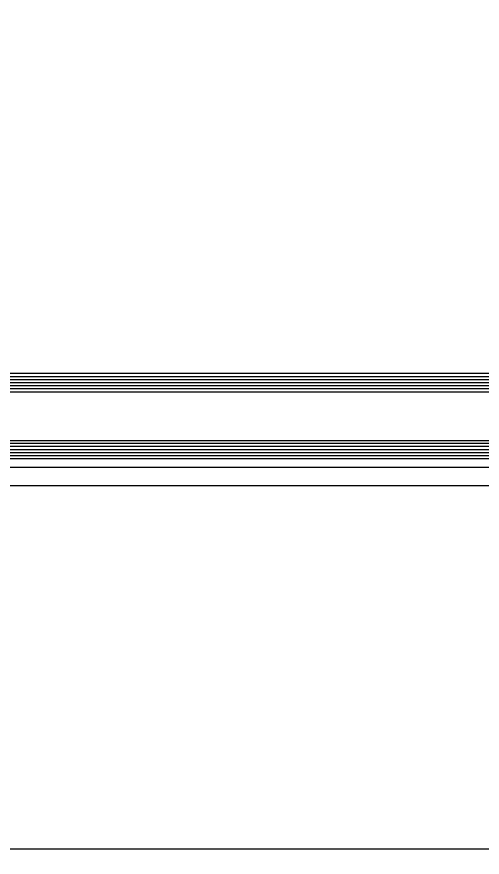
# Model space of a CAD drawing. Header units: inches. Extents: x 21 to 32698, y 13 to 3712.
# Drawn here: x 4719.29 to 4734.52, y 2584.81 to 2612.33 of the extents above; entities that cross this region are included whole.
import ezdxf

# ---------------------------------------------------------------- set-up
doc = ezdxf.new("R2010")
doc.units = ezdxf.units.IN
doc.header["$MEASUREMENT"] = 0
doc.set_wipeout_variables(frame=1)
for name, color, linetype, lineweight in [('Z_MİM_-KM-GLAZ-1', 8, 'Continuous', 25), ('Z_MİM_-KM-IZO-THERMAL', 8, 'Continuous', 25), ('Z_MİM_-KM-IZO-THERMAL-ROCKWOOL', 8, 'BATTING', 25), ('Z_MİM_-KM-PAINT', 8, 'Continuous', 25), ('Z_MİM_-KM-PATTERN-00', 8, 'Continuous', 25), ('Z_MİM_-KM-PAVEMENT', 8, 'Continuous', 25), ('Z_MİM_-KM-STRS', 8, 'Continuous', 25), ('Z_MİM_-KM-WALL-PLASTER', 8, 'Continuous', 25), ('Z_MİM_00', 8, 'Continuous', 25), ('Z_MİM_ALUMINIUM', 8, 'Continuous', 25), ('Z_MİM_KOLON-0.KAT', 8, 'Continuous', 25), ('Z_MİM_MYM_CAM', 8, 'Continuous', 25)]:
    doc.layers.add(name, color=color, linetype=linetype, lineweight=lineweight)
doc.linetypes.add('BATTING', pattern='A,0.00254,-2.54,[134,ltypeshp.shx,S=2.54,R=0,X=-2.54,Y=0],-5.08,[134,ltypeshp.shx,S=2.54,R=180,X=2.54,Y=0],-2.54', length=10.16254)

# ---------------------------------------------------------------- blocks, each defined once
blk = doc.blocks.new('TRETUVAR')
at = {"layer": 'Z_MİM_-KM-PATTERN-00'}
h = blk.add_hatch(dxfattribs=at)
h.set_pattern_fill('AR-B816', color=256, scale=0.3, angle=90)
h.set_pattern_definition([(90, (21322.77, 490.03), (-60.96, 4e-15), []), (180, (21322.77, 490.03), (-60.96, -60.96), [60.96, -60.96])])
h.paths.add_polyline_path([(22632.772, 2700.032), (19252.772, 2700.032), (19252.772, 2750.032), (19097.772, 2750.032), (19097.772, 2610.032), (22542.772, 2610.032), (22542.772, 2080.13), (22697.772, 2080.13), (22697.772, 1460.13), (22542.772, 1460.13), (22542.772, 980.032), (21222.771, 980.032), (21222.771, 590.032), (20152.772, 590.032), (20152.772, 980.032), (19012.772, 980.032), (19012.775, 1635.031), (18722.771, 1635.031), (18722.772, 2610.032), (18807.772, 2610.032), (18807.772, 2750.032), (18632.772, 2750.032), (18632.771, 1545.031), (18922.774, 1545.031), (18922.771, 890.032), (19882.772, 890.032), (19882.772, 665.017), (20022.751, 665.033), (20022.77, 490.032), (21322.771, 490.032), (21322.771, 890.032), (22632.772, 890.032), (22632.772, 1220.13), (22797.772, 1220.13), (22797.772, 2180.13), (22632.772, 2180.13)])
h.paths.add_polyline_path([(19082.772, 2750.032), (18822.772, 2750.032), (18822.772, 2610.032), (19082.772, 2610.032)], flags=16)
at = {"layer": 'Z_MİM_-KM-PAVEMENT'}
blk.add_lwpolyline([(22542.772, 1460.13), (22542.772, 980.032), (21222.771, 980.032), (21222.771, 590.032), (20152.772, 590.032), (20152.772, 980.032), (19012.772, 980.032), (19012.775, 1635.031), (18722.771, 1635.031), (18722.772, 2610.032), (22542.772, 2610.032), (22542.772, 2080.13), (22697.772, 2080.13), (22697.772, 1460.13)], close=True, dxfattribs=at)
blk = doc.blocks.new('*U181')
at = {"layer": 'Z_MİM_MYM_CAM'}
blk.add_line((1522.63, 0), (-387.24, 0), dxfattribs=at)
for points in [[(1522.63, 0), (-387.24, 0)], [(1522.63, 0), (-387.24, 0)], [(-387.24, -1), (1522.63, -1)], [(-387.24, -2), (1522.63, -2)], [(-387.24, -3), (1522.63, -3)], [(-387.24, -4), (1522.63, -4)], [(-387.24, -5), (1522.63, -5)], [(-387.24, -6), (1522.63, -6)], [(-387.24, -22), (1522.63, -22)], [(-387.24, -22), (1522.63, -22)], [(1522.63, -23), (-387.24, -23)], [(1522.63, -24), (-387.24, -24)], [(1522.63, -25), (-387.24, -25)], [(1522.63, -26), (-387.24, -26)], [(1522.63, -27), (-387.24, -27)], [(1522.63, -28), (-387.24, -28)], [(1522.63, -28), (-387.24, -28)]]:
    blk.add_lwpolyline(points, dxfattribs=at)
blk = doc.blocks.new('-KM-AL3 420_900')
at = {"layer": 'Z_MİM_KOLON-0.KAT', "xscale": 0.1, "yscale": 0.1, "zscale": 0.1}
blk.add_blockref('*U181', (3139.73, 2313.301), dxfattribs=at)
blk.add_wipeout([(3094.386, 2310.148), (3094.386, 2269.731), (3684.386, 2269.731), (3684.386, 2310.148)]).dxf.layer = 'Z_MİM_-KM-GLAZ-1'
at = {"layer": 'Z_MİM_ALUMINIUM'}
for p, q in [((3100.006, 2309.631), (3678.767, 2309.631)), ((3100.006, 2297.731), (3678.767, 2297.731))]:
    blk.add_line(p, q, dxfattribs=at)

msp = doc.modelspace()

# ---------------------------------------------------------------- linework, layer by layer
at = {"layer": 'Z_MİM_-KM-IZO-THERMAL'}
msp.add_lwpolyline([(4654.257, 1293.058), (4654.257, 969.583), (3319.258, 969.583), (3319.258, 1624.583), (3029.258, 1624.583), (3029.258, 2594.584), (6844.258, 2594.584), (6844.258, 969.583), (5329.257, 969.583), (5329.257, 1293.058)], dxfattribs=at)
at = {"layer": 'Z_MİM_-KM-IZO-THERMAL-ROCKWOOL', "ltscale": 0.45}
msp.add_lwpolyline([(4649.257, 1293.058), (4649.257, 974.583), (3324.258, 974.583), (3324.258, 1629.583), (3034.258, 1629.583), (3034.258, 2589.584), (6839.258, 2589.584), (6839.258, 974.583), (5334.257, 974.583), (5334.257, 1293.058)], dxfattribs=at)
at = {"layer": 'Z_MİM_-KM-PAINT'}
msp.add_lwpolyline([(4657.257, 1293.058), (4657.257, 966.583), (3316.258, 966.583), (3316.258, 1621.583), (3026.258, 1621.583), (3026.258, 2597.584), (6847.258, 2597.584), (6847.258, 966.583), (5326.257, 966.583), (5326.257, 1293.058)], dxfattribs=at)
at = {"layer": 'Z_MİM_-KM-WALL-PLASTER'}
msp.add_lwpolyline([(4656.757, 1293.058), (4656.757, 967.083), (3316.758, 967.083), (3316.758, 1622.083), (3026.758, 1622.083), (3026.758, 2597.084), (6846.758, 2597.084), (6846.758, 967.083), (5326.757, 967.083), (5326.757, 1293.058)], dxfattribs=at)

# ---------------------------------------------------------------- block references
at = {"layer": 'Z_MİM_-KM-STRS'}
msp.add_blockref('TRETUVAR', (-15696.014, -12.949), dxfattribs=at)

# ---------------------------------------------------------------- next in the draw order: block references
at = {"layer": 'Z_MİM_00'}
msp.add_blockref('-KM-AL3 420_900', (1602.371, 287.352), dxfattribs=at)

doc.saveas('drawing.dxf')
